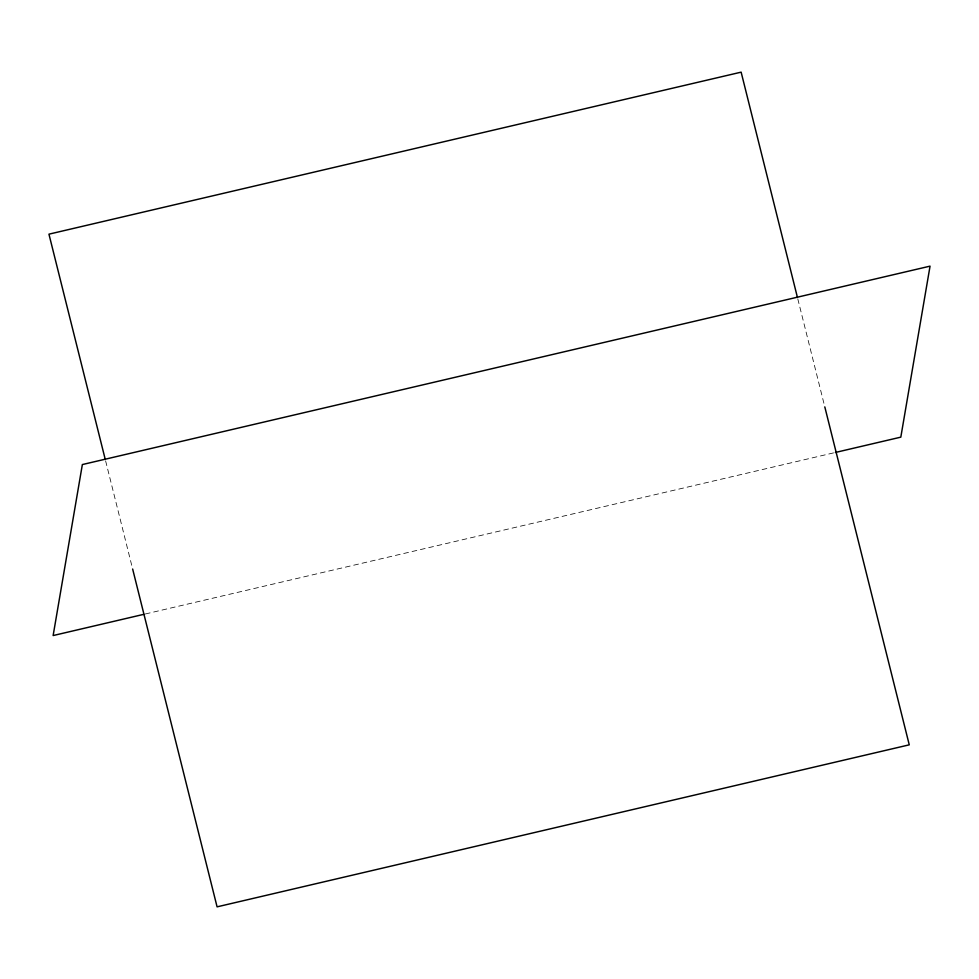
<?xml version="1.0" encoding="UTF-8"?>
<svg xmlns="http://www.w3.org/2000/svg" width="979" height="979" viewBox="0 0 979 979"><rect width="100%" height="100%" fill="white"/><g stroke="black" fill="none" stroke-linecap="round" stroke-linejoin="round"><path stroke-width="0.73" stroke-dasharray="4.89 3.67" d="M145.333 613.98L833.9 452.812M797.787 298.852L824.832 407.007M105.61 460.864L132.275 567.539"/><path stroke-width="1.47" d="M143.852 614.322L53.135 635.555L82.358 464.56L930.05 266.141L900.815 437.148L835.381 452.469M797.42 297.371L741.14 72.152L48.95 234.165L105.242 459.384M824.832 407.007L909.258 744.835L217.081 906.848L132.642 569.019"/></g></svg>
